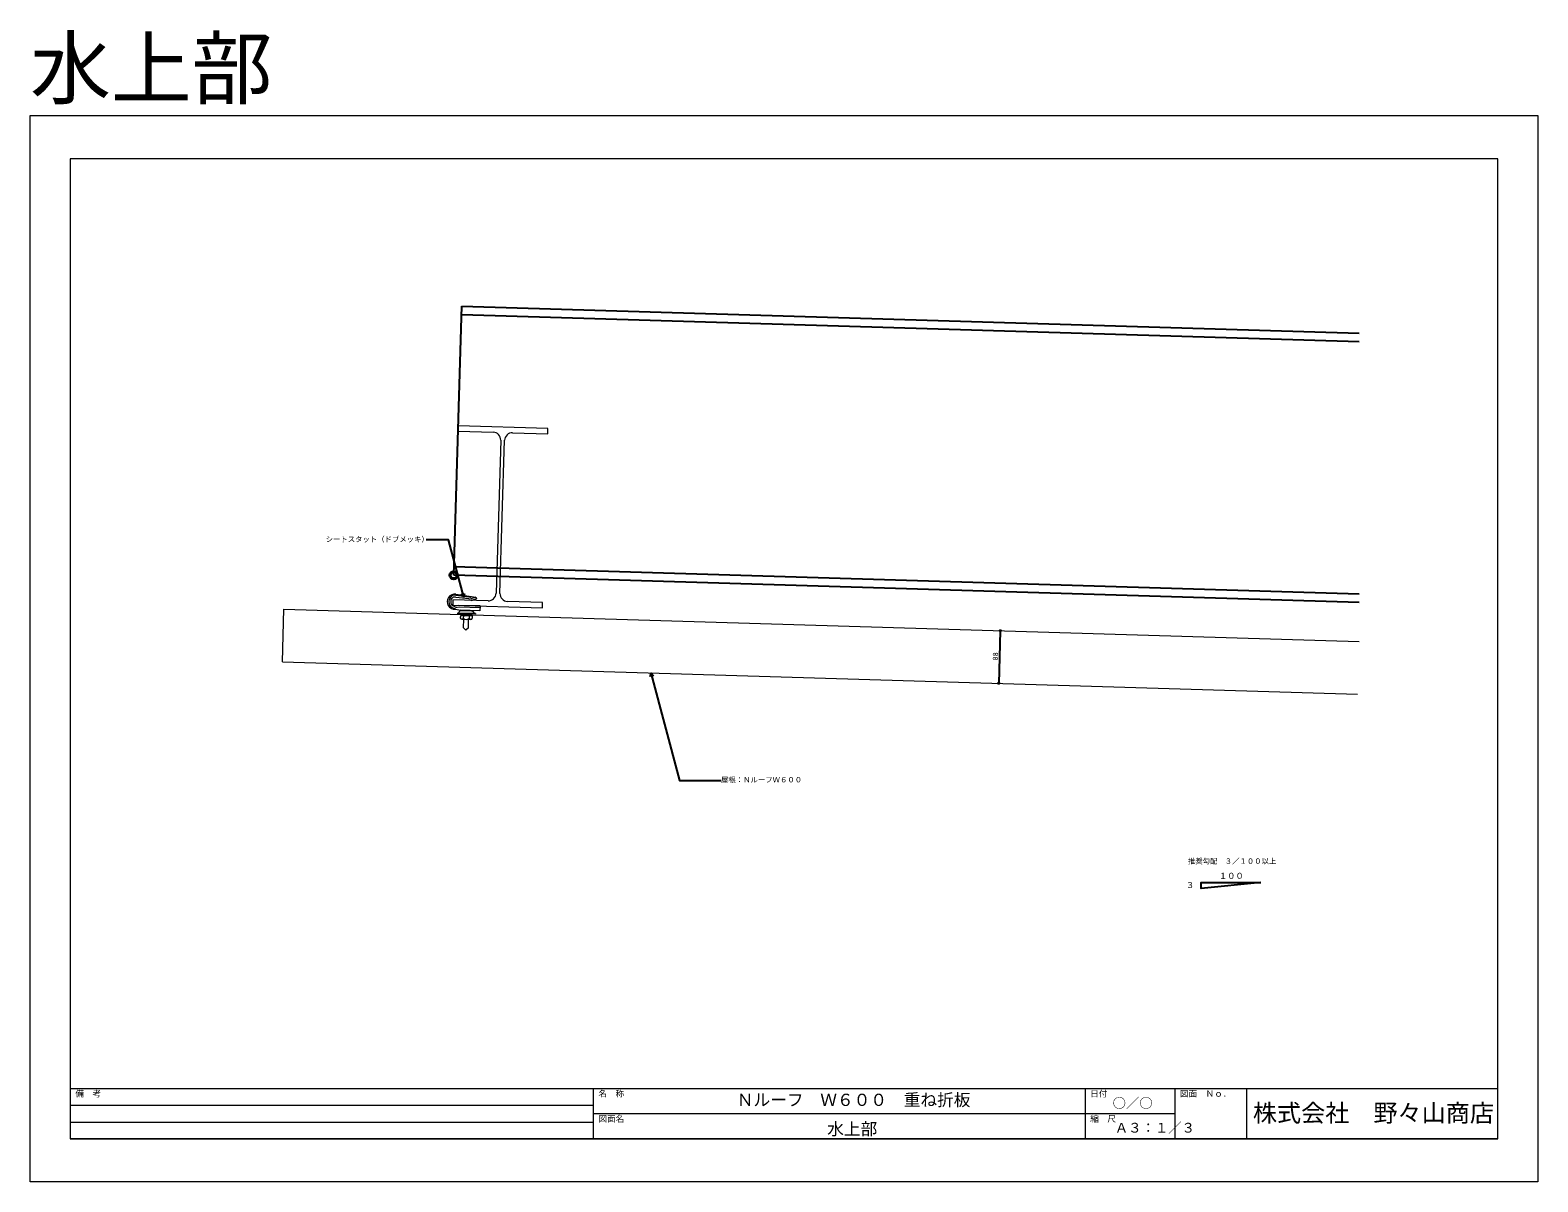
# Model space of a CAD drawing. Units: millimetres, scale not verified. Extents: x -1262 to 1258, y -891 to 1034.
import ezdxf
from ezdxf.enums import TextEntityAlignment as Align

# ---------------------------------------------------------------- set-up
doc = ezdxf.new("R2010")
doc.units = ezdxf.units.MM
doc.header["$LTSCALE"] = 3
for name, color, linetype, lineweight in [('0-0_補助1', 4, 'Continuous', 5), ('0-4_寸法線1', 5, 'Continuous', 25), ('0-6_名称1', 5, 'Continuous', 25), ('0-B_屋根1', 6, 'Continuous', 20), ('1-9_吊金具', 3, 'Continuous', 9), ('2-7_ビス1', 7, 'Continuous', 5), ('4-2_H鋼1', 2, 'Continuous', 18), ('4-3_H鋼2', 12, 'Continuous', 25), ('5-B_枠2', 4, 'Continuous', 5)]:
    doc.layers.add(name, color=color, linetype=linetype, lineweight=lineweight)
doc.layers.add('D-C_補助線1', color=4, linetype='Continuous')
doc.styles.add('Arial', font='')
doc.styles.add('ＭＳ ゴシック', font='')
doc.styles.get('Arial').set_extended_font_data('Arial')
doc.styles.get('ＭＳ ゴシック').set_extended_font_data('MS Gothic')

msp = doc.modelspace()

# ---------------------------------------------------------------- linework, layer by layer
at = {"layer": '0-0_補助1'}
for p, q in [((-1194.647, -735), (1191.647, -735)), ((-320.3, -735), (-320.3, -819)), ((501.647, -735), (501.647, -819)), ((651.647, -735), (651.647, -819)), ((771.647, -735), (771.647, -819)), ((-1194.647, -763), (-320.3, -763)), ((-320.3, -777), (651.647, -777)), ((-1194.647, -791), (-320.3, -791)), ((1191.647, -819), (-1194.647, -819)), ((-1194.647, -819), (1191.647, -819))]:
    msp.add_line(p, q, dxfattribs=at)
msp.add_lwpolyline([(1191.647, -819), (1191.647, 819), (-1194.647, 819), (-1194.647, -819)], dxfattribs=at)
at = {"layer": '0-4_寸法線1'}
msp.add_line((360.037, 30.112), (357.376, -57.848), dxfattribs=at)
msp.add_lwpolyline([(795.582, -390.79), (695.582, -400.79), (695.582, -390.79)], close=True, dxfattribs=at)
for centre, radius in [((-553.568, 122.774), 7), ((-553.568, 122.774), 5), ((360.037, 30.112), 1.05), ((357.376, -57.848), 1.05)]:
    msp.add_circle(centre, radius, dxfattribs=at)
at = {"layer": '0-6_名称1'}
for p, q in [((-536.411, 85.904), (-540.862, 90.923)), ((-536.411, 85.904), (-535.066, 92.476)), ((-224.193, -40.258), (-225.537, -46.83)), ((-224.193, -40.258), (-219.742, -45.277))]:
    msp.add_line(p, q, dxfattribs=at)
for points in [[(-536.411, 85.904), (-562.111, 181.818), (-599.631, 181.818)], [(-224.193, -40.258), (-176.025, -220.022), (-106.71, -220.022)]]:
    msp.add_lwpolyline(points, dxfattribs=at)
at = {"layer": '0-B_屋根1'}
msp.add_line((-839.963, -21.633), (957.193, -75.99), dxfattribs=at)
msp.add_lwpolyline([(-839.963, -21.633), (-837.303, 66.326), (959.854, 11.97)], dxfattribs=at)
at = {"layer": '1-9_吊金具'}
for p, q in [((-550.191, 86.341), (-528.521, 83.794)), ((-550.005, 89.336), (-528.335, 86.788)), ((-526.944, 82.326), (-527.796, 83.413)), ((-524.583, 84.178), (-525.436, 85.265)), ((-515.515, 83.572), (-522.419, 81.039)), ((-516.548, 86.389), (-515.515, 83.572)), ((-550.665, 66.085), (-542.201, 64.344)), ((-544.57, 69.414), (-550.608, 68.085)), ((-509.585, 68.42), (-544.57, 69.414)), ((-509.734, 63.422), (-542.201, 64.344)), ((-509.495, 71.418), (-509.734, 63.422))]:
    msp.add_line(p, q, dxfattribs=at)
for points in [[(-549.955, 91.095), (-516.548, 86.389), (-523.452, 83.856)], [(-509.495, 71.418), (-544.855, 72.423), (-551.253, 71.014)]]:
    msp.add_lwpolyline(points, dxfattribs=at)
for centre, radius, start, end in [((-551.71, 78.63), 12.588, 81.98476, 274.76148), ((-549.215, 78.53), 12.416, 146.87266, 210.15373), ((-551.616, 79.694), 9.775, 80.5101, 144.89661), ((-549.215, 78.53), 9.416, 146.87266, 210.15373), ((-551.616, 79.694), 6.775, 80.5101, 144.89661), ((-528.583, 82.795), 1, 38.11763, 86.43564), ((-528.583, 82.795), 4, 38.11763, 86.43564), ((-523.797, 84.795), 4, 218.11763, 290.1438), ((-523.797, 84.795), 1, 218.11763, 290.1438), ((-552.101, 77.245), 9.282, 212.24713, 279.25808), ((-552.101, 77.245), 6.282, 212.24713, 279.25808)]:
    msp.add_arc(centre, radius, start, end, dxfattribs=at)
at = {"layer": '2-7_ビス1'}
for p, q in [((-547.359, 59.517), (-547.387, 58.517)), ((-517.371, 58.665), (-547.359, 59.517)), ((-542.441, 55.37), (-542.554, 51.397)), ((-542.441, 55.37), (-522.499, 54.804)), ((-542.219, 64.348), (-542.248, 63.348)), ((-522.256, 62.78), (-542.248, 63.348)), ((-542.219, 64.348), (-522.227, 63.78)), ((-523.23, 62.808), (-541.273, 63.32)), ((-537.418, 55.228), (-537.531, 51.254)), ((-527.447, 54.944), (-527.56, 50.971)), ((-522.499, 54.804), (-522.612, 50.831)), ((-522.227, 63.78), (-522.256, 62.78)), ((-540.137, 49.302), (-525.143, 48.877)), ((-537.013, 35.158), (-536.614, 49.202)), ((-537.013, 35.158), (-533.152, 31.072)), ((-529.066, 34.932), (-533.152, 31.072)), ((-529.066, 34.932), (-528.667, 48.977))]:
    msp.add_line(p, q, dxfattribs=at)
msp.add_lwpolyline([(-517.371, 58.665), (-517.399, 57.665), (-547.387, 58.517)], dxfattribs=at)
for centre, radius, start, end in [((-541.386, 59.347), 3.975, 88.37312, 178.37312), ((-540.065, 51.851), 2.55, 189.79312, 346.95312), ((-532.438, 56.212), 7.125, 224.17312, 312.57312), ((-525.071, 51.426), 2.55, 189.79312, 346.95312), ((-523.343, 58.834), 3.975, 358.37312, 88.37312)]:
    msp.add_arc(centre, radius, start, end, dxfattribs=at)
at = {"layer": '4-2_H鋼1'}
for p, q in [((-474.958, 348.501), (-482.697, 92.618)), ((-476.2, 92.421), (-468.461, 348.304))]:
    msp.add_line(p, q, dxfattribs=at)
for points in [[(-396.078, 368.125), (-546.01, 372.66), (-546.282, 363.664), (-487.559, 361.888)], [(-455.074, 360.905), (-396.35, 359.129), (-396.078, 368.125)], [(-496.084, 80.017), (-554.807, 81.793), (-555.079, 72.797), (-405.148, 68.262), (-404.876, 77.258), (-463.599, 79.034)]]:
    msp.add_lwpolyline(points, dxfattribs=at)
for centre, start, end in [((-487.952, 348.894), 358.26757, 88.26757), ((-455.467, 347.911), 88.26757, 178.26757), ((-495.691, 93.011), 268.26757, 358.26757), ((-463.206, 92.028), 178.26757, 268.26757)]:
    msp.add_arc(centre, 13, start, end, dxfattribs=at)
at = {"layer": '4-3_H鋼2'}
for p, q in [((-553.568, 122.774), (-539.963, 572.569)), ((-539.963, 572.569), (959.854, 527.206)), ((-539.963, 558.562), (959.854, 513.199)), ((-539.963, 558.562), (959.854, 513.199)), ((959.854, 91.006), (-553.145, 136.768)), ((959.854, 77), (-553.568, 122.774))]:
    msp.add_line(p, q, dxfattribs=at)
at = {"layer": '5-B_枠2'}
msp.add_lwpolyline([(-1261.5, 891), (1258.5, 891), (1258.5, -891), (-1261.5, -891)], close=True, dxfattribs=at)
msp.add_lwpolyline([(-1261.5, 891), (1258.5, 891), (1258.5, -891), (-1261.5, -891)], close=True, dxfattribs=at)

# ---------------------------------------------------------------- texts
at = {"layer": '0-0_補助1', "style": 'Arial'}
for s, height, p in [('備\u3000考', 10.23, (-1185.974, -751.913)), ('名\u3000称', 10.23, (-311.626, -751.913)), ('Ｎルーフ\u3000Ｗ６００\u3000重ね折板', 20.45, (-80.326, -770.295)), ('日付', 10.23, (510.321, -751.913)), ('○／○', 16.36, (547.769, -772.439)), ('図面\u3000Ｎｏ．', 10.23, (660.321, -751.913)), ('図面名', 10.23, (-311.626, -793.913)), ('縮\u3000尺', 10.23, (510.321, -793.913)), ('株式会社\u3000野々山商店', 29.55, (782.181, -799.551)), ('水上部', 20.45, (70.783, -819)), ('Ａ３：１／３', 16.36, (551.481, -813.7))]:
    msp.add_text(s, height=height, dxfattribs=at).set_placement(p, align=Align.BOTTOM_LEFT)
at = {"layer": '0-4_寸法線1', "style": 'ＭＳ ゴシック'}
msp.add_text('88', height=8.798, rotation=88.268, dxfattribs=at).set_placement((358.525, -19.865), align=Align.BOTTOM_LEFT)
for s, height, p in [('推奨勾配\u3000３／１００以上', 8.798, (673.582, -362.09)), ('１００', 9.897, (725.332, -387.59)), ('３', 9.897, (670.461, -402.984))]:
    msp.add_text(s, height=height, dxfattribs=at).set_placement(p, align=Align.BOTTOM_LEFT)
at = {"layer": '0-6_名称1', "style": 'ＭＳ ゴシック'}
for s, p in [('シートスタット（ドブメッキ）', (-767.631, 175.818)), ('屋根：ＮルーフＷ６００', (-106.71, -226.022))]:
    msp.add_text(s, height=8.798, dxfattribs=at).set_placement(p, align=Align.BOTTOM_LEFT)
at = {"layer": 'D-C_補助線1', "style": 'ＭＳ ゴシック'}
msp.add_text('水上部', height=98.97, dxfattribs=at).set_placement((-1261.5, 891), align=Align.BOTTOM_LEFT)

doc.saveas('drawing.dxf')
